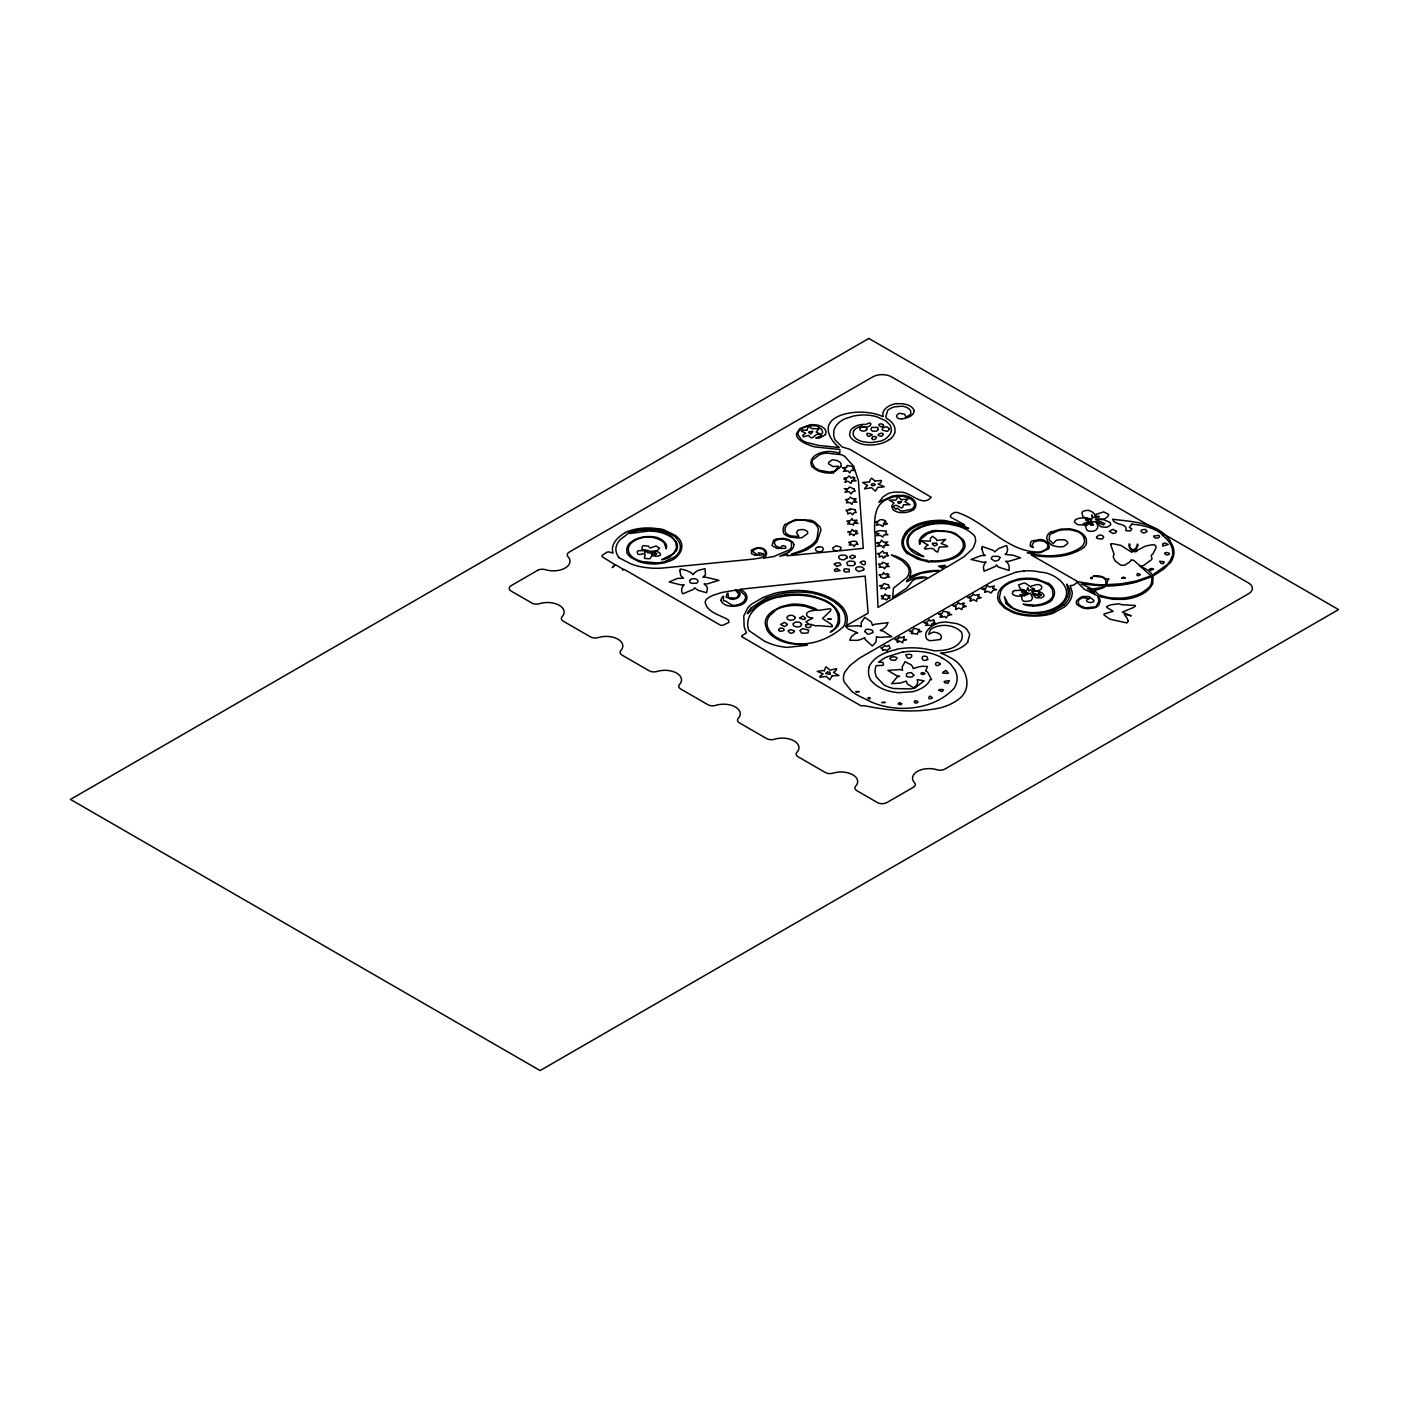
<?xml version="1.0" encoding="UTF-8"?>
<svg xmlns="http://www.w3.org/2000/svg" width="1409" height="1409" viewBox="0 0 1409 1409"><rect width="100%" height="100%" fill="white"/><g stroke="black" fill="none" stroke-linecap="round" stroke-linejoin="round"><path stroke-width="1.5" d="M720.897 600.516C724.42 607.543 734.811 607.103 741.381 604.778A14.601 8.436 0 0 0 745.467 601.731L746.629 599.653A18.493 10.673 0 0 0 743.388 591.269L742.191 590.406A15.746 9.088 0 0 0 740.042 589.297L865.161 576.105L868.12 613.109L846.104 625.737A49.667 28.673 0 0 0 842.441 607.173M1053.263 595.884L1052.241 589.244A27.933 16.115 0 0 0 1046.359 583.467M894.68 432.986L893.324 435.821A23.46 13.544 0 0 1 889.414 439.643M1152.703 583.925L1153.073 575.999L1163.975 568.937L1170.263 562.543M1067.599 597.011L1068.498 592.167L1066.807 584.101A38.395 22.157 0 0 1 1064.323 604.584M841.067 466.485L833.335 472.737M1132.589 550.954L1131.938 552.398L1120.877 545.406L1112.846 543.715A8.278 4.773 0 0 0 1110.486 543.997L1114.114 554.318A11.924 6.886 0 0 0 1113.321 557.33L1115.206 560.941L1120.807 565.22L1124.717 565.273L1129.454 562.121A17.067 9.845 0 0 0 1131.251 559.831L1133.734 560.359L1140.233 566.048A8.472 4.896 0 0 0 1143.668 565.414L1151.312 559.849A5.847 3.382 0 0 0 1151.981 559.021L1151.241 555.199L1152.861 554.036C1153.601 551.606 1158.462 546.252 1154.658 544.948A8.841 5.108 0 0 0 1151.998 544.772L1145.728 546.04L1137.327 550.25L1135.971 549.633L1138.067 545.124A6.305 3.646 0 0 0 1137.486 544.05L1135.813 548.524A3.699 2.131 0 0 1 1134.65 549.158L1133.646 549.404L1136.957 551.306L1134.756 551.888L1131.603 549.422L1129.701 546.569L1130.018 544.843A3.276 1.885 0 0 0 1129.402 544.033L1129.173 543.874A14.83 8.56 0 0 0 1132.607 550.937M817.061 538.273L818.365 529.115A22.72 13.121 0 0 0 813.451 522.598L804.116 520.097L796.226 520.185M1131.955 523.989L1129.349 527.442L1131.762 528.798L1130.582 530.894L1125.844 530.665C1127.922 522.44 1115.1 526.226 1112.582 519.252C1132.572 521.841 1157.053 522.123 1170.192 540.809M768.75 616.631L776.535 609.481A29.184 16.855 0 0 1 804.398 606.24M967.648 642.152L969.744 634.297L966.768 629.242A25.838 14.918 0 0 0 956.306 623.518L946.249 622.038A19.356 11.184 0 0 0 938.429 622.989C932.406 625.191 922.877 630.915 926.506 638.524A9.493 5.477 0 0 0 927.826 639.756L928.496 640.144A5.354 3.1 0 0 0 930.345 640.743L940.455 639.51M825.621 434.483L820.408 437.688A8.119 4.685 0 0 1 817.414 438.093L815.758 438.023L821.764 435.469C814.807 430.097 813.31 442.831 808.643 435.399L803.341 436.843L802.707 435.328L805.737 433.127L801.386 431.136L802.073 430.08L807.163 430.256A23.671 13.667 0 0 1 808.643 426.293A14.795 8.542 0 0 1 811.637 428.618L819.016 428.741L816.163 432.017L820.813 434.342L821.87 433.585A6.006 3.47 0 0 0 822.68 432.211L821.641 429.305L816.921 425.994A15.164 8.753 0 0 0 798.586 431.682A13.685 7.908 0 0 0 798.022 434.588L801.122 439.397A22.421 12.945 0 0 0 805.402 442.127L818.312 445.35L839.2 447.569C832.12 441.845 823.948 430.45 830.711 421.749A27.669 15.975 0 0 1 842.247 414.792A37.25 21.505 0 0 1 882.844 416.553M1013.212 591.445L1012.331 593.277A4.104 2.378 0 0 0 1012.719 594.211C1014.462 596.694 1024.801 597.099 1019.94 594.545L1022.582 594.58L1026.474 591.657L1024.184 590.935L1022.775 592.713L1021.455 591.815L1024.625 590.142L1014.603 590.582A4.861 2.8 0 0 0 1013.212 591.445M751.085 607.966L766.337 597.909M1083.873 547.414C1068.903 557.946 1048.824 558.211 1031.388 555.023L1077.867 581.688L1094.74 584.418A65.184 37.638 0 0 0 1105.642 584.753L1106.065 581.97A15.587 9 0 0 1 1105.642 579.768L1102.349 577.056L1093.278 576.246L1094.212 576.052M1064.499 604.655L1052.065 612.052A30.029 17.331 0 0 1 1039.138 614.94C1027.654 615.733 1015.273 614.201 1005.691 607.402A21.646 12.487 0 0 1 1004.106 605.87A32.425 18.722 0 0 1 999.386 597.504L1000.883 590.706A29.836 17.225 0 0 1 1006.959 584.524L1008.157 583.784A26.348 15.2 0 0 1 1020.257 579.751A25.538 14.742 0 0 1 1045.918 583.696M775.989 540.404L775.056 541.25A7.256 4.192 0 0 0 774.298 543.029L775.989 546.023L780.163 547.925L782.435 545.706L784.954 546.058A3.769 2.184 0 0 1 785.764 546.921L785.835 547.696A2.025 1.162 0 0 1 785.148 548.365L777.028 548.436L772.009 545.6L773.664 540.211A9.616 5.548 0 0 1 776.412 539.013L782.154 538.361A13.509 7.802 0 0 1 788.635 539.594L792.615 542.06A9.616 5.548 0 0 1 793.69 544.473M623.113 537.551L628.273 533.271A4.315 2.483 0 0 1 628.978 532.532L639.316 529.625L651.698 529.079A43.133 24.904 0 0 1 657.844 529.643L668.711 532.849L674.999 536.6A21.047 12.153 0 0 1 676.496 538.168M784.76 524.659L795.433 519.586L810.932 520.238A24.411 14.09 0 0 1 814.966 522.193L819.739 526.649A19.462 11.237 0 0 1 820.866 530.383L817.238 541.144A34.45 19.885 0 0 1 809.083 548.207C806.741 551.377 779.617 557.823 797.283 552.081A44.102 25.468 0 0 0 803.958 549.563L811.003 545.477A33.041 19.074 0 0 0 817.114 538.291M913.296 509.776L914.106 509.213A16.661 9.616 0 0 0 915.304 502.326A15.569 8.982 0 0 0 910.584 497.641A12.822 7.415 0 0 0 903.768 495.457M674.858 556.854L664.15 561.839A32.319 18.669 0 0 1 657.105 562.896L641.465 561.539M788.758 552.205L779.758 556.256L787.79 554.442L787.05 555.833L837.439 550.954L833.723 550.232L832.613 547.995L835.907 545.899L840.011 546.78A2.166 1.25 0 0 1 840.627 547.273L841.085 547.995A3.1 1.796 0 0 1 841.138 548.682L838.778 550.901L863.277 548.33L858.398 480.557L853.819 466.872L852.498 468.035L854.506 470.588L851.353 470.219L849.733 472.913L848.007 470.941L843.375 471.293L845.682 469.408L842.406 467.806L846.809 467.33L847.003 465.428L848.059 465.604A4.016 2.307 0 0 1 849.363 466.097L853.713 466.344L844.66 456.375A20.695 11.941 0 0 0 841.191 454.667L826.29 453.099A15.393 8.894 0 0 0 819.844 454.561L812.764 459.827A12.751 7.362 0 0 0 811.936 462.346L814.384 467.136A18.757 10.832 0 0 0 819.791 470.377L829.056 471.98A12.54 7.239 0 0 0 833.371 471.399A6.869 3.963 0 0 0 835.009 470.729L838.707 466.273L832.966 466.52L828.615 463.86A6.023 3.487 0 0 1 828.932 462.152L831.997 459.968A8.366 4.826 0 0 1 840.715 466.414M625.437 532.549C618.41 536.494 609.903 544.173 613.109 553.121L608.424 551.817A17.507 10.11 0 0 0 606.398 552.487L602.189 555.428A4.773 2.748 0 0 0 602.189 556.749L614.888 564.622L612.246 567.616L615.416 564.727L622.831 569.06L622.584 570.169L623.87 569.306L628.766 572.001L720.545 625.244A4.192 2.413 0 0 0 722.641 625.332L728.876 622.443L728.717 620.242C720.968 614.94 707.512 613.091 705.169 602.436A12.804 7.397 0 0 1 706.402 599.441L706.772 599.019A28.233 16.292 0 0 1 712.478 595.549L721.39 592.573L735.339 590.212L738.88 594.052L737.171 597.328A4.139 2.395 0 0 1 735.586 598.015L730.214 597.874A11.994 6.922 0 0 1 728.347 597.363L727.995 593.189A4.861 2.8 0 0 0 727.097 593.788L726.093 597.064L730.954 599.177A5.671 3.276 0 0 0 732.363 599.353A7.679 4.438 0 0 0 737.471 597.909L738.14 597.504A9.634 5.566 0 0 0 739.566 596.025L740.06 594.933A7.926 4.579 0 0 0 739.707 592.731L735.516 589.667L736.537 589.79A10.691 6.164 0 0 1 740.06 590.723L745.079 595.338A16.926 9.775 0 0 1 745.379 598.755L743.565 601.942L739.566 604.285A8.19 4.738 0 0 1 737.066 604.796C730.514 607.702 726.885 599.565 723.381 600.762L723.504 596.183A13.896 8.014 0 0 0 720.897 600.516M1051.008 532.038L1060.995 529.079L1069.625 528.886M1015.695 572.301L994.208 580.332L859.279 658.25L849.75 665.717L844.713 672.34A33.393 19.286 0 0 0 843.515 676.936A32.248 18.616 0 0 0 844.079 681.815L851.67 691.308A61.626 35.577 0 0 0 864.703 698.67C891.087 713.993 932.811 711.651 954.192 688.173A50.583 29.202 0 0 0 954.791 669.645L950.441 663.938A42.147 24.34 0 0 0 942.163 658.109M931.895 531.07L932.828 530.858A17.912 10.339 0 0 1 935.735 530.418L950.124 531.704A21.205 12.241 0 0 1 955.425 533.465L963.192 539.753A29.008 16.749 0 0 1 964.813 547.573C959.142 561.169 941.212 562.226 928.39 561.768L930.909 560.729A27.916 16.115 0 0 0 961.625 550.197M925.202 571.667L921.363 572.547A43.714 25.239 0 0 0 909.404 577.197L910.619 573.921A32.425 18.722 0 0 0 902.165 559.25L897.903 557.013A26.753 15.446 0 0 0 891.51 555.023L902.042 560.641L907.519 566.259A25.327 14.618 0 0 1 906.709 577.62L893.482 588.169L892.707 597.381L906.815 588.046L912.645 580.719A10.215 5.9 0 0 1 914.177 579.803A8.736 5.037 0 0 1 916.097 578.8L926.752 577.567L925.326 577.25A11.413 6.587 0 0 0 921.116 576.933L914.494 578.13L906.621 581.741A9.986 5.759 0 0 1 907.66 579.451L920.958 573.234L939.451 570.504A37.268 21.505 0 0 0 925.22 571.684M903.222 651.751L886.279 657.122A47.219 27.264 0 0 0 878.617 662.23L882.932 662.336L883.496 664.837A1.849 1.074 0 0 1 883.003 665.365L876.204 665.647A39.311 22.703 0 0 0 876.486 677.06L883.883 684.809A25.943 14.971 0 0 0 890.717 687.751A22.456 12.963 0 0 0 893.57 688.508L910.408 688.931A35.066 20.237 0 0 0 914.846 688.103L924.093 680.811L917.277 679.666L917.664 681.78A17.401 10.039 0 0 1 916.66 685.232L914.177 687.433A1.832 1.057 0 0 1 913.191 687.662L907.149 683.752L906.339 681.075L900.439 683.066L891.65 683.664L897.057 677.183A9.299 5.372 0 0 1 899.611 676.285A11.994 6.922 0 0 1 896.705 675.756L887.881 670.402L899.893 669.557A10.145 5.847 0 0 1 902.535 670.244L902.165 666.968L905.054 661.737L911.059 664.784A15.059 8.683 0 0 1 913.226 668.641L917.048 667.39A15.393 8.894 0 0 1 922.701 666.298L927.527 666.422L925.678 670.895A11.342 6.552 0 0 1 927.738 672.304L931.578 679.684L930.01 679.737A27.07 15.622 0 0 1 925.889 685.32L923.776 686.94A31.667 18.282 0 0 1 912.521 691.749L898.678 692.682A34.89 20.149 0 0 1 871.273 680.529M902.024 418.86L899.629 418.825A3.91 2.254 0 0 1 898.026 418.262L896.74 416.8A6.446 3.716 0 0 1 896.705 415.408L898.502 413.647A3.294 1.902 0 0 1 899.717 413.348L904.472 414.105L905.758 416.518A8.771 5.072 0 0 1 905.494 417.522L910.284 414.616A9.335 5.389 0 0 0 910.83 413.471L910.654 411.076A11.853 6.851 0 0 0 908.981 408.857L906.92 407.518A9.176 5.301 0 0 0 904.243 406.602A9.317 5.389 0 0 0 902.341 406.215L894.574 406.814A15.041 8.683 0 0 0 891.21 408.099L889.819 408.909A10.11 5.83 0 0 0 887.723 410.336L885.891 416.289L886.155 418.121L888.78 419.741A28.761 16.609 0 0 1 894.609 432.986M818.488 546.974C825.991 545.67 823.754 553.702 817.484 551.324A3.452 1.99 0 0 1 815.899 550.408L815.512 549.704A4.685 2.695 0 0 1 815.635 548.594L816.516 547.625A3.47 2.008 0 0 1 818.488 546.974M861.832 426.205C870.868 430.344 874.443 419.301 866.165 424.426A12.699 7.327 0 0 0 853.854 427.455M1033.114 605.993L1028.94 605.694A17.56 10.145 0 0 1 1023.093 604.197L1035.404 605.148A21.522 12.434 0 0 0 1053.069 595.848M887.846 622.672L874.866 624.257A12.699 7.327 0 0 0 872.506 625.473L871.396 622.003L864.827 617.371L861.234 622.496L861.251 626.776A9.493 5.477 0 0 0 857.623 625.666M650.711 530.753L629.594 533.535L635.16 531.211A35.066 20.237 0 0 1 657.792 530.894M903.768 495.44L897.146 495.369A21.54 12.434 0 0 0 892.038 496.215L878.881 502.256L883.126 496.778L888.04 493.678A14.178 8.19 0 0 1 894.134 492.199A15.481 8.93 0 0 1 899.065 492.217C910.179 490.508 921.997 508.226 931.19 497.218L851.018 449.999A6.992 4.033 0 0 0 849.874 449.312L842.036 446.952L835.255 440.048A40.967 23.654 0 0 1 833.652 434.342L833.899 430.872A32.178 18.581 0 0 1 839.377 422.277A25.521 14.742 0 0 1 845.277 418.684L852.762 416.236A33.147 19.145 0 0 1 862.836 414.95A30.681 17.701 0 0 1 876.187 416.571L885.645 420.675L889.924 424.884A25.08 14.477 0 0 1 889.889 434.571L886.402 438.234A19.761 11.395 0 0 1 882.879 440.207A17.014 9.828 0 0 1 880.59 441.087L872.752 442.461A21.998 12.699 0 0 1 864.545 441.986L861.991 441.457A15.27 8.806 0 0 1 853.643 431.172M1088.858 510.481L1087.924 510.41A7.521 4.333 0 0 0 1085.934 510.463L1083.01 511.397A3.364 1.937 0 0 0 1082.376 512.172A5.988 3.452 0 0 0 1081.901 513.07L1083.116 517.05L1091.658 519.357A8.26 4.773 0 0 0 1092.098 517.138C1090.936 510.463 1092.662 520.485 1095.057 516.786A11.395 6.587 0 0 0 1088.91 510.428M857.623 625.684L845.699 626.441A23.548 13.597 0 0 0 848.359 629.048L857.658 632.835A9.916 5.724 0 0 0 855.087 633.733L851.652 636.428L849.697 640.25L856.742 640.391A16.344 9.44 0 0 0 860.758 639.51L864.844 637.643A12.558 7.256 0 0 0 865.144 639.475L872.312 645.974L875.905 642.205L876.521 636.569A9.528 5.495 0 0 0 879.181 637.396L891.791 636.709L883.108 631.073A12.417 7.168 0 0 0 880.149 630.528A18.387 10.62 0 0 0 887.723 622.672M1034.629 554.512L1027.161 552.821L1040.141 552.751L1048.736 548.841A14.795 8.542 0 0 0 1042.942 539.858A9.616 5.566 0 0 0 1040.071 539.524L1031.811 540.968A13.385 7.732 0 0 0 1030.666 542.254L1030.19 545.706A4.967 2.871 0 0 0 1031.793 546.991L1033.396 547.52L1031.987 545.618L1033.819 541.849L1039.366 540.58L1043.629 541.303A9.704 5.601 0 0 1 1043.523 550.655M804.504 606.064L816.216 610.132A18.793 10.849 0 0 0 812.852 610.643C804.698 611.119 804.204 617.529 812.834 618.128L806.107 621.616A2.395 1.374 0 0 0 806.283 622.302L809.647 624.469L805.49 624.751C804.398 628.837 813.152 628.537 810.703 624.24L815.829 625.913A8.331 4.808 0 0 1 817.889 625.614L830.782 626.653A9.211 5.319 0 0 0 832.367 626.494A12.399 7.168 0 0 0 831.645 624.61L822.521 618.481L830.553 610.854A10.585 6.112 0 0 0 830.852 609.164A5.654 3.258 0 0 0 829.337 608.811L818.101 610.432A25.027 14.442 0 0 0 813.345 607.666L804.433 605.007A32.654 18.845 0 0 0 794.482 604.109A23.548 13.597 0 0 0 789.639 604.479L780.85 606.733L772.555 611.171A31.931 18.423 0 0 0 767.112 629.048M657.774 530.911L663.551 532.391A25.749 14.865 0 0 1 671.952 536.882L676.884 543.099A28.215 16.292 0 0 1 676.338 550.796L669.557 557.224A20.536 11.853 0 0 1 661.702 559.76L672.199 554.283A16.256 9.387 0 0 0 673.801 553.015L676.549 547.872L675.774 542.447M790.449 537.076L796.754 537.886A19.409 11.202 0 0 0 801.95 537.604L807.516 533.694A6.129 3.54 0 0 0 807.692 532.496L807.674 532.215A4.245 2.448 0 0 0 807.146 531.211L804.803 529.96A6.939 4.016 0 0 0 801.598 529.537L798.621 530.083A4.016 2.325 0 0 0 797.441 530.876L797.089 531.422A6.534 3.769 0 0 0 796.561 532.743L798.885 536.459L791.118 536.019L786.363 533.976M754.484 554.899L751.49 553.737L751.402 549.986L756.404 547.89A4.421 2.554 0 0 1 757.866 547.802A6.112 3.522 0 0 1 759.803 547.854C766.02 547.731 769.525 554.688 763.255 558.123L773.4 556.661L789.128 549.968A19.268 11.131 0 0 0 791.4 547.678L791.541 542.254A11.131 6.429 0 0 0 789.339 540.774A12.153 7.027 0 0 0 786.486 539.7M663.445 529.661L675.281 535.367A40.984 23.654 0 0 1 678.997 538.714C686.518 547.714 677.905 559.197 668.236 561.469A41.248 23.812 0 0 1 664.22 562.878L657.422 563.847A30.029 17.331 0 0 1 638.506 561.416L631.267 557.717A23.425 13.526 0 0 1 627.392 553.367M765.017 641.553L749.06 630.721A45.475 26.26 0 0 1 747.633 624.24L748.056 620.312A52.538 30.329 0 0 1 761.406 603.933L764.594 602.066A44.947 25.943 0 0 1 780.075 596.694M1090.777 519.692L1091.605 520.802A2.695 1.55 0 0 0 1091.359 521.365L1092.468 523.408C1094.265 518.283 1098.844 524.905 1097.576 527.829A8.894 5.125 0 0 1 1096.431 529.397A4.791 2.765 0 0 1 1095.198 530.471L1093.314 531.123A6.041 3.487 0 0 1 1090.407 531.281L1088.998 531.052A4.826 2.783 0 0 1 1086.762 529.925L1085.423 525.927L1092.134 522.44L1086.709 523.708A20.272 11.695 0 0 1 1091.359 520.943L1083.257 523.637L1086.269 525.081L1077.55 524.659L1074.68 522.316A5.53 3.188 0 0 1 1074.732 520.731L1075.173 520.08A8.472 4.879 0 0 1 1078.907 518.371L1081.196 518.019A11.994 6.922 0 0 1 1090.742 519.71M1048.278 583.379L1036.619 578.94A32.477 18.757 0 0 0 1018.39 578.993L1010.112 581.723A33.851 19.532 0 0 0 998.118 593.295L997.625 597.839A27.845 16.08 0 0 0 999.932 603.211L1004.564 607.983L1012.578 612.369A42.411 24.481 0 0 0 1016.611 613.831A41.601 24.023 0 0 0 1046.359 615.046A34.802 20.096 0 0 0 1053.404 613.074L1064.464 606.962A42.904 24.763 0 0 0 1072.196 592.203L1070.224 585.598L1071.492 585.51A6.746 3.892 0 0 0 1074.186 584.805L1077.163 582.269L1084.419 589.297L1097.259 595.708A24.288 14.02 0 0 1 1098.527 602.03L1095.815 606.751L1086.163 607.807A8.278 4.773 0 0 1 1083.979 607.297L1080.668 605.923A10.233 5.9 0 0 1 1078.202 602.189L1078.801 600.252A7.045 4.068 0 0 1 1080.862 598.649L1081.777 598.209A3.434 1.99 0 0 1 1083.186 597.803L1089.351 598.561L1087.079 599.582A3.787 2.184 0 0 0 1086.498 600.393C1086.515 602.805 1092.627 603.246 1093.895 601.344A6.693 3.875 0 0 0 1093.701 600.199L1089.051 596.553L1083.151 596.518A14.037 8.102 0 0 0 1080.316 597.575L1076.67 600.692A8.93 5.16 0 0 0 1076.388 602.647L1076.458 603.158M618.269 557.4L630.616 563.706A41.072 23.724 0 0 0 644.477 567.404L650.923 568.109A48.646 28.092 0 0 0 664.062 567.897L753.287 559.109L760.878 557.946L765.298 554.371A11.73 6.763 0 0 0 765.563 552.997L763.678 549.686A6.129 3.54 0 0 0 761.864 548.858L759.187 548.33A4.474 2.589 0 0 0 757.461 548.33L753.339 550.285A9.81 5.671 0 0 0 752.494 551.412L758.042 555.146A7.256 4.192 0 0 1 754.484 554.899M907.572 553.455L917.84 559.179L928.091 561.804L927.915 560.395A23.196 13.385 0 0 1 921.68 559.285L910.302 553.984A41.196 23.777 0 0 1 907.484 551.676M874.795 481.033L881.488 480.487L880.872 482.635L878.247 484.115L884.2 486.633L882.421 487.038A11.519 6.64 0 0 1 877.719 487.267L875.376 491.177L871.519 487.673L864.562 488.87A17.084 9.863 0 0 1 867.68 485.418L862.643 482.512A25.45 14.689 0 0 1 869.617 482.089A13.403 7.75 0 0 1 871.555 478.197A19.233 11.113 0 0 1 874.778 481.033M1006.202 603.704L1004.335 596.571L1007.911 603.387L1013.018 608.054A31.28 18.053 0 0 0 1043.593 611.647M811.831 466.643C806.917 455.054 824.124 450.105 832.666 451.796A22.949 13.245 0 0 1 839.799 453.152L839.87 449.489L815.952 447.058A28.955 16.714 0 0 1 812.024 446.125L806.124 443.905A36.07 20.836 0 0 1 798.674 439.009A17.894 10.339 0 0 1 796.437 433.743L799.713 428.653L809.999 424.796A12.734 7.344 0 0 1 813.433 424.655A13.051 7.538 0 0 1 825.392 434.448M766.778 629.101L767.887 631.25A34.714 20.043 0 0 0 772.678 636.234A37.303 21.54 0 0 0 790.044 643.561L807.498 645.199L787.138 647.4A43.996 25.397 0 0 1 765.175 641.465M839.359 614.659L839.57 622.32A35.648 20.589 0 0 1 838.196 625.543L835.889 628.273A24.763 14.301 0 0 1 830.218 632.095C842.793 624.856 839.676 608.23 827.805 602.594A44.718 25.82 0 0 0 780.287 596.976M666.21 548.594L664.238 542.87A19.867 11.466 0 0 0 662.582 541.461A20.748 11.976 0 0 0 658.267 539.101A18.106 10.462 0 0 0 644.16 537.164M882.985 416.43C881.523 409.367 888.903 405.158 894.768 403.89A13.491 7.785 0 0 1 897.005 403.538M650.676 531.087A28.585 16.503 0 0 1 676.109 542.395M835.766 603.122A44.859 25.908 0 0 1 843.692 626.477C825.269 643.103 797.582 650.518 775.426 636.745A21.945 12.681 0 0 1 772.731 634.473A35.524 20.501 0 0 1 768.944 616.666M815.3 593.77A53.877 31.104 0 0 1 835.995 603.017M766.549 598.085A53.912 31.121 0 0 1 815.388 593.629M751.103 607.966A36.599 21.135 0 0 0 747.422 613.672L759.345 603.668A49.843 28.779 0 0 1 784.637 594.985M784.602 594.88A46.532 26.859 0 0 1 814.226 596.377L825.498 600.445A43.873 25.327 0 0 1 839.324 614.659M784.707 524.641A27.511 15.886 0 0 0 783.827 533.624A13.738 7.926 0 0 0 790.449 537.076M786.592 533.923A17.067 9.863 0 0 1 796.349 520.361M919.531 540.299A20.73 11.959 0 0 1 931.93 531.123M919.478 540.299A17.472 10.092 0 0 0 919.83 544.35L920.359 540.633L928.179 545.124A7.521 4.333 0 0 0 926.84 545.776C919.425 552.892 932.688 545.301 934.431 550.197A14.953 8.63 0 0 0 937.619 552.187L939.257 547.027L947.623 546.674A7.274 4.192 0 0 0 946.566 545.565L941.212 543.504L945.721 539.4L936.65 540.545A10.215 5.9 0 0 0 935.805 538.731L932.547 536.283L930.486 538.168L930.345 541.25L920.517 540.721A16.873 9.74 0 0 1 921.451 538.573L927.333 533.941A22.667 13.086 0 0 1 937.619 531.193L947.535 531.58A16.732 9.669 0 0 1 952.026 532.972A25.609 14.777 0 0 1 961.889 550.25M1169.787 540.915A48.452 27.969 0 0 1 1170.509 562.596M1131.903 524.254A42.323 24.429 0 0 1 1162.883 534.821M1162.143 535.138A50.037 28.884 0 0 1 1172.2 557.101M1171.724 557.066A44.031 25.415 0 0 1 1167.092 564.692L1152.439 575.189A30.751 17.753 0 0 0 1147.666 569.976L1140.022 566.119L1151.047 575.805L1136.447 580.948L1121.282 583.784L1106.593 584.665L1107.861 580.032A5.213 3.012 0 0 1 1109.024 579.134L1105.343 578.764A9.616 5.548 0 0 0 1094.194 576.017M1086.638 542.905A18.634 10.761 0 0 1 1083.856 547.414M1069.625 528.921A21.17 12.223 0 0 1 1086.198 542.87M1050.92 532.003A13.35 7.714 0 0 0 1046.852 538.044A16.186 9.352 0 0 0 1048.208 541.69A15.481 8.93 0 0 0 1049.476 543.011A9.546 5.513 0 0 0 1053.421 545.847L1058.353 546.815A13.474 7.785 0 0 0 1063.672 546.533L1067.67 543.522A4.033 2.325 0 0 0 1067.67 542.5L1066.331 540.757A4.914 2.836 0 0 0 1064.411 539.823L1058.494 539.806A12.047 6.957 0 0 0 1056.045 540.457L1053.051 543.751L1049.106 539.506L1049.67 535.015A7.08 4.086 0 0 1 1051.096 533.905L1058.177 530.7A20.166 11.642 0 0 1 1071.368 530.013L1076.952 531.44A15.323 8.841 0 0 1 1080.668 533.518L1082.218 535.015A22.333 12.892 0 0 1 1084.437 539.189M1084.314 539.207A18.81 10.867 0 0 1 1081.636 546.745C1071.985 553.948 1059.11 555.833 1047.31 555.815A68.213 39.382 0 0 1 1034.629 554.494M1043.629 550.743A12.434 7.168 0 0 1 1038.75 552.011C1007.488 552.381 985.719 521.735 957.38 512.471A5.865 3.382 0 0 0 955.32 512.436L954.65 512.612A9.141 5.284 0 0 0 952.255 513.669L950.388 515.888A4.614 2.659 0 0 0 950.881 517.314L964.566 524.747L944.805 520.502A35.929 20.748 0 0 0 932.142 520.766A35.841 20.695 0 0 0 904.807 533.518M907.132 553.614A38.078 21.98 0 0 1 905.159 533.606M907.167 551.782A34.203 19.744 0 0 1 907.061 533.641M906.568 533.483A35.401 20.43 0 0 1 933.04 522.017A38.501 22.227 0 0 1 968.758 528.551L954.686 524.166A41.407 23.9 0 0 0 943.097 522.809L935.189 523.038A33.323 19.233 0 0 0 923.987 525.205M924.145 525.363A31.385 18.123 0 0 0 907.361 544.314A26.119 15.076 0 0 0 923.881 556.678L910.038 548.207A18.757 10.832 0 0 1 908.365 545.054M908.594 545.036A29.836 17.225 0 0 1 917.682 528.868M917.875 528.991A33.129 19.127 0 0 1 949.296 524.183L958.173 526.138A39.029 22.544 0 0 1 973.055 534.416A16.098 9.299 0 0 1 975.257 537.41L975.662 541.443L973.601 547.044A44.383 25.626 0 0 1 972.087 549.316L964.02 556.749L946.689 567.228L944.576 565.308L938.482 566.189L943.854 568.866L878.001 607.42L874.919 533.06L878.934 533.535L876.222 535.667L880.343 535.438L882.915 537.058L884.007 534.856L887.864 534.768L885.733 533.201L886.402 531.052C880.519 530.946 880.995 529.696 874.602 532.267C874.602 520.08 873.58 504.369 887.705 499.068A21.734 12.558 0 0 1 898.079 496.127A12.294 7.098 0 0 1 902.693 496.215L907.643 497.43A15.851 9.141 0 0 1 913.701 501.921L914.529 504.475A12.294 7.098 0 0 1 913.754 507.064A8.331 4.808 0 0 1 910.989 509.442L903.556 510.886A17.789 10.268 0 0 1 900.58 510.833L897.11 508.033L896.018 509.424L893.306 506.571C897.639 501.78 902.271 513.07 903.398 504.757L909.985 504.704L904.948 501.727L908.012 499.015L901.32 499.649L897.797 496.355L896.054 500.089L889.202 500.142L894.046 502.907L892.249 505.003A11.501 6.64 0 0 0 891.827 506.747L892.989 509.547A8.384 4.843 0 0 0 895.666 511.291A9.652 5.583 0 0 0 900.333 512.594L904.842 512.559A15.517 8.965 0 0 0 911.376 510.78A14.918 8.613 0 0 0 913.296 509.776M853.396 431.136A15.182 8.771 0 0 1 861.797 426.134M853.766 427.42A13.967 8.067 0 0 0 850.455 430.59L849.609 434.254A19.55 11.29 0 0 0 851.001 437.9L851.529 438.569A25.432 14.671 0 0 0 863.629 444.469A24.076 13.896 0 0 0 889.22 439.573M902.007 418.79A14.583 8.419 0 0 0 912.997 413.929A11.061 6.393 0 0 0 913.86 410.459M897.128 403.855A13.984 8.084 0 0 1 914.001 410.442M833.388 472.913A19.145 11.061 0 0 1 812.341 466.502M793.936 544.473A19.233 11.113 0 0 1 788.653 552.152M775.831 540.299A9.476 5.46 0 0 1 786.398 539.806M618.798 557.26A33.957 19.603 0 0 1 622.831 537.428M676.197 538.273A29.554 17.067 0 0 1 674.929 556.872M641.571 561.416A22.509 12.998 0 0 1 628.344 549.193A21.575 12.452 0 0 1 644.248 537.375M666.298 548.612A15.798 9.123 0 0 0 664.59 542.218L662.265 540.105A22.121 12.769 0 0 0 658.056 537.851L656.876 537.393A21.294 12.294 0 0 0 630.175 543.064M627.322 553.385A26.436 15.27 0 0 1 629.823 542.958M658.567 528.657A25.732 14.847 0 0 1 663.445 529.661M625.279 532.443A36.704 21.188 0 0 1 658.443 528.868M842.406 607.191A52.239 30.153 0 0 0 809.858 591.41A46.691 26.965 0 0 0 791.03 590.688L779.459 592.238A60.534 34.961 0 0 0 772.889 593.841L762.973 597.539L752.195 603.756A37.99 21.945 0 0 0 747.809 607.807L743.776 615.892L744.128 626.353A89.084 51.428 0 0 0 744.974 629.154L746.471 632.8L741.909 635.758A3.734 2.166 0 0 0 741.786 636.727L860.811 705.75A19.215 11.096 0 0 1 864.774 705.803C889.555 710.77 915.41 713.271 940.367 707.864A47.113 27.211 0 0 0 958.736 699.111C974.218 687.856 965.693 664.713 950.406 657.774A50.196 28.973 0 0 0 941.018 653.195M967.754 642.187A33.517 19.356 0 0 1 940.983 653.036M940.173 639.404A8.172 4.72 0 0 0 934.766 632.271L934.273 632.183A3.434 1.973 0 0 0 932.899 632.254L928.69 634.314L930.398 629.629C939.363 623.218 953.84 624.117 961.449 632.165A27.916 16.115 0 0 1 961.361 640.162C956.218 649.338 944.03 650.764 934.554 650.782A6.446 3.734 0 0 1 932.917 650.394M896.106 649.373A48.012 27.722 0 0 1 932.776 650.553M869.036 667.073A41.108 23.742 0 0 1 896.283 649.672M871.026 680.6A47.113 27.194 0 0 1 869.212 667.091M903.345 652.032A40.421 23.337 0 0 1 942.374 657.985M1015.695 572.301A37.902 21.892 0 0 1 1024.008 571.068M1023.991 570.98A31.879 18.405 0 0 1 1040.705 572.213C1054.76 572.477 1075.648 588.398 1062.368 602.594A36.176 20.888 0 0 1 1048.877 610.361L1047.186 610.872A33.869 19.55 0 0 1 1043.646 611.753M1038.345 613.021A31.632 18.264 0 0 1 1006.237 603.704M1067.053 596.94A34.802 20.096 0 0 1 1038.451 613.373M1049.987 601.573A21.575 12.452 0 0 1 1033.114 605.958M1052.364 599.547A18.757 10.832 0 0 1 1050.004 601.59M1048.507 583.273A26.014 15.023 0 0 1 1051.924 599.424M1076.458 603.158A9.335 5.389 0 0 0 1077.445 605.025L1082.165 607.719A14.002 8.084 0 0 0 1087.907 608.706L1094.441 607.895A9.476 5.477 0 0 0 1097.047 606.61A11.906 6.869 0 0 0 1098.897 604.919L1100.182 601.044L1098.95 596.43L1113.057 599.318L1124.664 599.353A35.524 20.519 0 0 0 1152.386 583.89M1128.292 620.893L1126.918 622.937L1110.292 619.255A3.487 2.008 0 0 1 1109.341 618.762L1104.216 615.152A5.09 2.941 0 0 1 1104.022 614.007L1113.216 611.259L1107.298 607.79A8.877 5.125 0 0 1 1106.593 606.698L1108.073 605.888A16.521 9.528 0 0 1 1110.715 604.866L1117.83 603.897A8.419 4.861 0 0 1 1121.74 604.69L1135.495 605.5A13.597 7.855 0 0 1 1133.981 607.297L1122.304 612.175L1131.198 615.874L1124.382 614.095L1125.562 616.332A18.053 10.427 0 0 1 1126.76 617.6L1128.292 620.893M883.549 425.5C881.611 429.516 875.2 422.894 881.893 424.021A3.417 1.973 0 0 1 882.897 424.444L883.549 425.5M1140.128 574.608C1136.041 578.659 1135.777 570.698 1140.128 574.608M1153.936 536.177C1153.548 539.665 1162.266 537.903 1158.621 535.261L1153.936 536.177M903.909 636.727L903.821 639.263L906.533 639.668L903.081 640.602L902.711 642.839L899.875 641.148L897.674 642.345L896.828 641.729L898.414 640.813L894.768 639.457L898.889 638.506L897.956 637.96L899.611 636.85L901.496 637.872L903.909 636.727M981.844 548.841L983.447 554.072A10.603 6.112 0 0 0 985.314 555.551A12.91 7.45 0 0 0 981.14 555.622L971.03 559.461L983.077 562.261A10.391 6.006 0 0 0 986.141 562.032A12.575 7.256 0 0 0 984.556 563.6L983.359 567.07L984.081 571.244L995.106 566.524A15.076 8.701 0 0 0 996.656 564.868L996.779 565.185A8.736 5.037 0 0 0 998.4 567.07L1009.161 570.486L1009.055 565.625L1007.541 562.772A11.395 6.569 0 0 0 1005.656 561.275A11.272 6.499 0 0 0 1008.826 561.328L1020.627 557.788L1012.666 555.128L1005.163 554.459A10.973 6.341 0 0 0 1006.713 552.944L1007.699 549.545L1006.66 545.512L998.787 548.488L994.595 551.923A11.307 6.517 0 0 0 993.151 550.32L982.003 546.445L981.844 548.841M651.927 555.674L649.884 558.757L644.741 558.475A10.814 6.235 0 0 1 644.336 557.436C648.281 548.647 636.269 559.285 637.379 551.289A5.971 3.452 0 0 1 638.929 550.708L646.238 550.567L644.477 552.275L647.277 550.426L641.993 549.58L642.24 546.674A5.953 3.434 0 0 1 643.473 545.635L648.351 546.146L650.148 548.048L656.013 545.987L659.535 548.101L657.14 550.76L650.641 551.395A3.822 2.202 0 0 1 649.003 550.989L647.981 550.391L647.101 552.645L651.257 553.015L651.927 555.674M1125.069 578.025L1121.687 578.271L1123.22 577.179A2.272 1.303 0 0 1 1124.153 577.32L1125.069 578.025M854.277 488.888L854.365 489.768A5.354 3.1 0 0 0 855.281 491.019L852.621 491.759L851.159 493.925L849.24 491.741L844.977 492.005L847.443 490.42L844.29 488.676L848.377 488.694C849.046 484.696 852.533 489.416 854.277 488.888M1152.051 579.451L1151.206 584.013A30.47 17.595 0 0 1 1148.582 587.8L1142.206 592.537A36.335 20.976 0 0 1 1120.314 598.156L1111.631 597.927A30.998 17.894 0 0 1 1106.541 597.117L1098.58 594.809L1094.229 590.036A17.155 9.898 0 0 0 1097.576 589.667L1103.951 587.359A10.708 6.182 0 0 0 1105.378 586.126A80.084 46.233 0 0 0 1136.517 582.093L1151.875 576.686L1152.051 579.451M778.754 629.647L778.93 630.51A2.36 1.356 0 0 0 779.441 630.95L780.357 631.232A3.857 2.237 0 0 0 782.048 631.091C788.054 630.21 779.776 625.702 778.754 629.647M1096.008 514.408L1096.149 519.164L1101.134 519.551A7.855 4.526 0 0 1 1104.022 519.762L1110.222 522.598L1110.785 524.694L1108.09 526.755A5.671 3.276 0 0 1 1105.748 527.23L1101.82 526.913A4.174 2.413 0 0 1 1100.323 526.367L1096.537 521.682L1103.282 524.888L1104.832 523.567L1095.462 519.622L1104.321 519.023L1106.681 517.49A11.096 6.411 0 0 0 1108.654 514.338L1103.634 511.89L1096.008 514.408M799.766 618.199L803.887 619.573A4.068 2.342 0 0 0 804.997 619.044L805.455 618.498A2.395 1.374 0 0 0 805.314 617.917L802.725 616.085L799.766 618.199M878.036 429.516L876.891 431.031L872.787 431.189A1.92 1.11 0 0 1 872.065 430.89L870.921 429.604L871.678 427.385L877.842 427.42L878.036 429.516M901.654 703.725L901.232 704.447A2.008 1.162 0 0 1 900.421 704.764L898.185 704.06L898.66 703.003A2.131 1.233 0 0 1 899.629 702.774L901.654 703.725M882.985 434.571L881.752 436.279L878.318 435.522A2.078 1.198 0 0 1 878.124 434.817L878.987 433.902A3.734 2.149 0 0 1 880.449 433.391L881.03 433.32A3.417 1.973 0 0 1 882.862 433.461L882.985 434.571M679.895 570.68L680.776 575.735L683.559 578.183L677.377 578.447L669.152 581.952L681.058 584.946A10.673 6.164 0 0 0 684.105 584.753A18.775 10.849 0 0 0 682.766 593.841L693.422 589.367A11.025 6.358 0 0 0 694.69 587.712A18.916 10.92 0 0 0 698.177 590.336L706.561 592.749L707.477 588.222A16.503 9.528 0 0 0 705.733 585.404L704.024 583.978A13.896 8.014 0 0 0 707.195 583.942L718.96 580.332L706.138 577.267A19.303 11.149 0 0 0 702.844 577.214L705.469 574.837L705.011 568.655L698.547 570.31A17.789 10.268 0 0 0 695.5 572.036L692.911 574.661A12.029 6.939 0 0 0 691.026 572.635L686.148 570.328A17.965 10.374 0 0 0 683.946 569.764L680.283 568.989L679.895 570.68M795.187 617.6C794.517 622.109 784.337 620.224 787.561 616.385A4.685 2.695 0 0 1 789.427 615.486L791.699 615.31A2.977 1.726 0 0 1 792.968 615.645L794.905 616.895A2.906 1.673 0 0 1 795.187 617.6M970.22 600.199L970.255 601.344L973.531 599.582L976.701 601.344L976.93 598.843L981.175 597.645L977.687 596.641L979.431 594.475L974.746 595.285L973.284 593.982L972.721 594.915A7.908 4.562 0 0 1 970.431 596.606L967.472 597.504L971.382 598.49A4.104 2.36 0 0 0 970.66 599.124L970.22 600.199M1162.707 544.825L1162.636 546.076L1168.149 544.526L1165.296 542.976L1162.812 543.592L1162.707 544.825M801.562 624.293L800.647 626.212A2.149 1.233 0 0 1 799.819 626.529L799.114 626.723A3.294 1.902 0 0 1 797.653 626.97L795.504 626.635A5.319 3.065 0 0 1 793.584 625.561L792.985 624.152A2.941 1.691 0 0 1 793.478 623.377L794.958 622.443A3.047 1.761 0 0 1 796.173 622.038L798.938 622.179A4.967 2.871 0 0 1 800.382 622.743L801.562 624.293M1041.128 594.968L1039.419 596.43L1032.374 593.788L1035.597 597.575L1041.004 597.997L1043.858 596.43A6.71 3.875 0 0 0 1043.611 594.492L1042.29 593.101A9.07 5.231 0 0 0 1037.13 591.269L1034.91 591.181A6.851 3.963 0 0 0 1031.723 591.798C1032.269 593.242 1042.607 596.764 1038.415 592.326L1041.128 594.968M871.907 438.428C873.527 442.532 880.766 435.029 872.541 436.72L871.907 438.428M917.77 701.999C915.445 705.662 911.746 699.357 916.977 701.083A2.395 1.374 0 0 1 917.611 701.594L917.77 701.999M1032.48 597.257L1032.339 598.279A11.096 6.411 0 0 1 1030.789 600.674L1026.668 601.432A10.849 6.27 0 0 1 1023.093 601.044L1022.001 599.283A13.157 7.609 0 0 1 1021.736 597.293L1024.132 593.876A5.759 3.329 0 0 1 1026.404 593.119L1028.165 592.942L1024.096 595.866L1030.366 593.207L1032.48 597.257M890.171 658.76L891.157 660.046L895.472 660.257L897.181 658.091A3.998 2.307 0 0 0 896.388 657.475L895.331 657.052A4.474 2.589 0 0 0 893.517 656.788L891.316 657.14A2.712 1.568 0 0 0 890.418 657.792L890.171 658.76M1030.86 586.919L1025.963 583.608A6.816 3.928 0 0 0 1024.167 583.009L1018.584 584.894L1020.486 589.367A6.059 3.505 0 0 1 1022.723 589.49C1029.292 595.056 1026.65 581.635 1028.922 591.076C1031.494 587.43 1033.396 593.982 1040.705 589.508A6.569 3.787 0 0 0 1040.582 585.299L1038.944 584.612A15.763 9.106 0 0 0 1036.707 584.647L1031.441 586.003A3.205 1.849 0 0 0 1030.912 586.708L1030.86 586.919M1153.46 569.359L1150.854 570.24A4.544 2.624 0 0 1 1149.762 569.87C1147.93 568.937 1152.809 567.58 1153.46 569.359M1159.906 561.346L1160.664 563.107A2.483 1.427 0 0 0 1161.562 563.494L1163.358 563.635L1164.274 561.715L1159.906 561.346M919.232 629.541L918.245 630.616L921.539 631.549L917.823 632.254L917.453 634.349A5.178 2.994 0 0 0 915.656 633.733L911.218 633.592L912.838 632.113L909.457 631.32L912.451 630.756L913.86 628.326L919.232 629.541M906.128 654.762C907.519 663.903 918.14 652.015 906.128 654.762M880.731 577.25C880.343 577.373 886.966 579.346 885.785 577.373L889.519 577.021L887.212 575.594L888.956 574.59L887.142 573.551L885.521 574.502L883.39 572.547L882.615 574.59L879.075 574.713L879.991 575.506A6.411 3.699 0 0 1 880.678 576.792L880.731 577.25M855.298 509.988L855.492 511.52A4.209 2.431 0 0 0 856.249 512.33L853.625 512.999L852.78 514.778L850.296 512.823L847.778 513.986A10.145 5.865 0 0 1 847.725 512.154L845.999 510.181L850.472 509.776L849.38 509.16C850.56 508.402 855.14 509.776 855.298 509.988M1000.055 557.471L998.981 559.655A5.618 3.241 0 0 1 997.537 560.535L994.877 561.187A54.317 31.368 0 0 1 991.091 558.686L992.447 556.344L997.572 556.326A5.02 2.888 0 0 1 998.893 556.766L1000.055 557.471M1088.453 519.604L1087.854 520.361A3.1 1.796 0 0 1 1087.061 520.714L1085.476 519.851A3.241 1.867 0 0 1 1086.163 519.463L1088.453 519.604M843.762 570.522L844.942 572.036L849.292 571.684L849.187 569.201L844.467 568.778L843.762 570.522M855.193 556.978L852.568 558.598A4.209 2.431 0 0 1 851.3 558.404L849.504 556.96L851.476 555.428A3.663 2.113 0 0 1 852.832 555.34L854.435 555.692A1.849 1.074 0 0 1 855.052 556.326L855.193 556.978M860.318 562.35C866.253 569.923 868.032 557.013 860.318 562.35M1032.233 588.398L1034.417 588.909L1032.233 588.398M934.008 620.858L933.427 622.073L936.14 623.447L931.684 623.87L931.877 625.261A2.431 1.409 0 0 1 930.662 625.349L925.431 625.314L927.686 623.835L923.776 622.619L927.316 622.003L929.183 619.59L930.521 621.175L933.498 619.643L934.008 620.858M913.86 675.034L912.609 676.549A3.329 1.92 0 0 1 911.306 677.042L908.189 676.936A5.53 3.188 0 0 1 906.357 676.232L906.568 673.854L908.03 672.956L911.306 672.586L913.86 675.034M1141.237 530.717L1141.237 531.334A3.611 2.078 0 0 0 1141.889 532.215L1142.699 532.672A3.117 1.796 0 0 0 1144.108 532.972L1147.225 531.528L1145.429 529.449L1142.4 529.714A2.431 1.409 0 0 0 1141.378 530.418L1141.237 530.717M853.854 535.579L851.476 533.993L849.398 534.98L850.12 532.778L847.742 531.862L850.825 531.809L852.163 529.379L853.942 531.44L855.703 530.418L857.271 531.387L855.562 532.496L857.905 533.535L855.263 534.046A3.364 1.955 0 0 0 854.33 534.68L853.854 535.579M888.339 584.894L889.801 587.8L886.86 587.782L885.856 589.719L884.288 587.993L880.836 588.663L882.087 586.391L879.568 585.721L882.95 585.122L884.024 583.52L888.339 584.894M984.697 592.22L987.938 591.34L991.108 593.013L992.676 590.723A4.896 2.836 0 0 1 994.243 590.001L996.462 589.667L992.605 588.169L994.437 586.021L989.699 586.954L986.969 585.457L986.177 587.958L981.879 589.156L985.789 590.054L984.697 592.22M889.361 429.234L887.459 431.383L883.003 430.379A4.262 2.466 0 0 1 882.193 429.798L882.774 427.667L886.631 426.768L889.114 428.301A4.157 2.413 0 0 1 889.361 429.234M924.744 673.696L922.684 674.471A2.959 1.708 0 0 1 921.592 674.189C919.108 672.762 924.445 671.758 924.744 673.696M855.193 563.565L855.016 564.181A3.575 2.061 0 0 1 854.153 564.991L852.85 565.573A2.272 1.321 0 0 1 851.864 565.802L847.531 565.308L846.827 562.561L849.468 561.029L853.836 561.451A5.46 3.153 0 0 1 854.964 562.596L855.193 563.565M864.721 631.514L868.12 634.385L872.717 632.676A3.029 1.744 0 0 0 873.122 631.884L872.03 630.052L868.684 629.277L865.919 629.418L864.721 631.514M800.171 630.616L801.157 632.623A2.853 1.656 0 0 0 802.249 633.205L807.885 632.993L808.801 630.122L802.32 628.573L800.171 630.616M853.96 523.215L853.555 525.081A5.389 3.117 0 0 0 851.917 524.307L847.461 523.813L849.627 522.422L846.739 521.119L850.384 520.714L851.934 518.582L852.815 520.379L857.148 520.273L854.823 521.682L858.063 523.338L853.96 523.215M875.077 484.696L873.756 485.647A2.607 1.497 0 0 1 872.647 485.718C868.596 484.943 874.214 481.878 875.077 484.696M851.723 480.98L851.212 483.305L847.848 481.226L844.942 482.301A33.235 19.18 0 0 1 846.369 479.465L843.973 479.166L844.467 477.915L847.285 477.792L849.063 475.855L851.054 478.038L852.956 476.947L854.946 477.862L853.026 479.007L856.091 480.856L851.723 480.98M883.584 523.866L883.003 526.508L879.639 524.641L876.257 525.275L877.825 522.915L874.778 522.017L876.891 521.594A6.904 3.98 0 0 0 879.269 520.432C879.815 518.195 889.836 521.33 884.218 522.316L887.511 523.637L885.363 524.712L883.584 523.866M941.388 566.77C941.406 568.813 947.887 568.338 945.087 566.488A3.082 1.779 0 0 0 943.801 566.154L942.427 566.189A2.113 1.215 0 0 0 941.547 566.524L941.441 566.647M863.576 569.941L858.539 571.631L855.598 569.254A3.153 1.814 0 0 1 855.633 568.479L856.425 567.492A3.047 1.761 0 0 1 857.588 566.911L860.23 566.77A5.53 3.188 0 0 1 862.396 567.351L863.911 568.584A2.994 1.726 0 0 1 863.981 569.236L863.576 569.941M847.637 501.516L846.386 502.784L850.05 502.573L851.864 504.369L852.797 502.238L856.901 502.027L853.907 500.354L856.161 498.927L855.087 498.786A6.006 3.47 0 0 0 852.956 498.821L850.155 497.113L848.746 499.173L845.594 499.614L847.637 501.516M884.359 545.459L883.725 547.872L881.277 545.688L877.085 546.287L879.639 544.402L876.416 542.835L880.114 542.553L881.558 540.175L883.425 542.13L887.776 542.06L885.239 543.575L888.674 545.213L884.359 545.459M931.948 698.071C926.189 701.418 929.711 692.4 931.948 698.071M1096.501 537.463L1096.748 537.974A8.031 4.632 0 0 0 1097.893 538.537L1101.081 539.101A2.571 1.479 0 0 0 1102.349 538.784C1106.241 537.023 1100.464 533.5 1098.298 535.649A4.738 2.73 0 0 0 1097.135 536.424L1096.501 537.463M949.032 612.475L947.605 613.602L951.709 614.606L947.834 615.539L946.108 617.97L944.682 616.455L941.793 617.265A2.36 1.356 0 0 1 940.877 617.195L939.926 616.895L942.128 615.522L938.641 614.148L942.322 613.338L943.22 611.101L949.032 612.475M962.558 607.261L961.924 609.569L959.001 607.983L955.795 609.551A11.624 6.71 0 0 1 956.183 606.927L952.871 605.729L956.658 604.901L958.402 602.506L959.776 604.091L963.192 603.211A3.294 1.902 0 0 1 964.549 603.299L962.506 604.901L966.239 606.416L962.558 607.261M654.357 551.941L656.788 553.948L655.238 554.794L652.12 551.941L653.124 555.762L655.784 556.238A5.46 3.153 0 0 0 658.796 555.886C663.727 555.023 656.612 549.545 654.357 551.941M932.529 543.363L932.459 543.575A3.135 1.814 0 0 0 932.511 544.173L934.59 545.952L937.249 544.649L936.562 543.081L932.529 543.363M944.347 681.463L944.611 682.661L948.063 683.224L949.296 680.582L944.347 681.463M856.813 542.377L856.742 542.571A3.294 1.902 0 0 0 856.866 543.469L858.028 544.508L855.615 544.261L853.977 546.533L853.167 545.001L849.24 544.966L851.001 543.398L848.641 542.483C851.3 541.25 856.302 540.369 856.813 542.377M832.155 675.774L829.813 679.825L826.449 676.479L819.844 677.201A4.738 2.748 0 0 1 820.108 676.214L823.085 673.854L817.22 671.371L822.627 670.561A4.614 2.659 0 0 1 823.983 670.807L824.424 670.966A33.499 19.339 0 0 1 825.41 667.778L825.956 666.739L829.954 670.191L836.523 668.676A7.908 4.562 0 0 1 836.101 670.261L833.529 672.463L838.919 675.527L832.155 675.774M787.015 624.768L784.496 626.582L780.621 624.434L784.531 622.355L786.909 623.87A3.417 1.973 0 0 1 787.015 624.768M885.574 566.647L884.641 568.813L882.774 567.017L879.163 567.44L879.991 566.541A3.188 1.832 0 0 0 880.079 565.89L878.476 564.023L881.858 563.935C882.474 559.567 885.204 565.326 888.304 563.494L886.472 564.762L889.273 566.488L885.574 566.647M939.997 664.115C934.66 669.451 933.603 659.165 940.014 663.463A3.153 1.832 0 0 1 939.997 664.115M901.601 501.481L899.629 503.453A3.012 1.744 0 0 1 898.308 503.083L897.674 502.044A2.571 1.479 0 0 1 898.378 501.71L901.601 501.481M882.668 650.447L885.363 649.567L886.807 650.835L888.603 649.073A4.121 2.378 0 0 1 890.118 648.545L888.956 645.34L886.402 646.555L884.782 645.34L883.038 647.259A3.505 2.025 0 0 1 882.087 647.594L880.889 647.753L882.633 649.39A3.945 2.272 0 0 1 882.668 650.447M834.339 564.322L836.981 566.4L841.014 564.868L839.623 562.772L835.836 563.16A3.434 1.973 0 0 0 834.956 563.635L834.339 564.322M943.132 672.34L943.026 672.551A2.642 1.515 0 0 0 943.061 673.255L948.239 673.291A24.059 13.896 0 0 0 945.774 670.402L943.132 672.34M812.606 431.401L810.827 434.06L808.519 432.105A9.528 5.495 0 0 1 812.606 431.401M847.126 557.753L844.097 559.743A3.558 2.043 0 0 1 842.846 559.849L840.539 559.355A4.984 2.871 0 0 1 839.253 558.545L838.602 557.189A3.522 2.025 0 0 1 839.2 556.15L839.359 555.974A3.223 1.867 0 0 1 840.416 555.322L843.41 555.005A5.284 3.047 0 0 1 845.241 555.393L846.65 556.15A3.769 2.184 0 0 1 847.196 556.837L847.249 557.066A3.487 2.008 0 0 1 847.126 557.753M886.56 599.741L885.803 599.512A2.871 1.656 0 0 0 885.046 599.072L881.47 598.631L883.461 597.486L881.189 596.06L883.566 596.077L885.38 593.946L885.979 595.461L890.189 595.602L888.11 596.958L890.101 598.032L888.92 598.103A2.695 1.55 0 0 0 888.022 598.385L886.56 599.741M794.482 631.003L793.496 632.659L790.467 633.31L788.159 631.126A1.779 1.039 0 0 1 788.459 630.51L790.819 629.647L794.482 631.003M886.842 554.107L888.586 555.798L884.341 556.344L885.363 556.942L883.32 558.105L881.893 555.956L879.216 557.171A31.843 18.387 0 0 1 879.427 554.67L877.508 553.526L879.022 553.473A3.434 1.99 0 0 0 880.202 553.156L882.615 550.954L884.165 553.226L887.071 552.663A6.059 3.487 0 0 1 886.842 554.107M1116.544 531.299L1115.488 532.954L1112.934 533.465L1109.323 531.299L1112.863 529.308L1116.544 531.299M938.94 690.146L941.987 691.696A9.616 5.548 0 0 0 943.308 689.723L940.402 689.406A2.29 1.321 0 0 0 939.592 689.67L938.94 690.146M1097.488 516.487C1098.351 519.393 1100.816 514.761 1097.488 516.487M1093.437 524.747L1090.584 524.729L1093.437 524.747M1090.601 577.602C1091.464 581.036 1094.582 575.876 1090.601 577.602M827.277 672.146L825.78 673.608L830.324 674.383L829.901 672.128L827.277 672.146M868.191 697.895C868.754 701.312 872.312 696.099 868.191 697.895M885.187 702.439L882.157 702.492L885.187 702.439M859.138 691.625L856.091 691.678L859.138 691.625M690.657 579.557L690.287 579.856A4.65 2.695 0 0 0 689.688 581.688A4.544 2.624 0 0 0 691.52 583.361L696.345 583.22A4.262 2.466 0 0 0 697.913 581.441L697.913 581.054A4.773 2.748 0 0 0 697.279 579.927L696.891 579.592A4.456 2.571 0 0 0 694.109 578.659L693.334 578.659A4.438 2.571 0 0 0 690.657 579.539M831.011 619.15L827.999 619.062L831.011 619.15M1104.691 586.214L1104.11 586.637A10.567 6.112 0 0 1 1102.102 587.659L1091.94 588.944L1081.196 583.872L1104.691 586.214M1164.556 553.438L1166.194 554.811A2.959 1.708 0 0 0 1167.392 554.847C1172.57 554.635 1166.705 550.708 1164.556 553.438M866.306 429.868C863.893 433.267 855.721 429.005 861.956 427.068L865.831 427.297L867.345 429.34L866.306 429.868M872.048 434.677L869.089 436.543A5.108 2.959 0 0 1 867.292 435.628L866.922 433.391A5.971 3.452 0 0 1 869.335 433.602L872.048 434.677M836.647 568.496L834.357 569.87L835.079 571.49L840.134 570.557L836.647 568.496M868.877 338.442L70.45 799.414L540.123 1070.558L1338.55 609.586L868.877 338.442M537.639 570.346L511.132 585.651A6.64 3.84 0 0 0 511.132 591.076L531.774 602.999A6.64 3.84 0 0 0 539.629 603.668A16.609 9.581 0 0 1 559.267 605.324A16.609 9.581 0 0 1 562.138 616.649A6.64 3.84 0 0 0 563.283 621.193L590.477 636.903A6.64 3.84 0 0 0 598.332 637.555A16.609 9.581 0 0 1 617.97 639.21A16.609 9.581 0 0 1 620.841 650.553A6.64 3.84 0 0 0 621.985 655.079L649.179 670.79A6.64 3.84 0 0 0 657.034 671.459A16.609 9.581 0 0 1 676.69 673.115A16.609 9.581 0 0 1 679.543 684.439A6.64 3.84 0 0 0 680.688 688.983L707.899 704.694A6.64 3.84 0 0 0 715.754 705.345A16.609 9.581 0 0 1 735.392 707.001A16.609 9.581 0 0 1 738.263 718.343A6.64 3.84 0 0 0 739.408 722.87L766.602 738.58A6.64 3.84 0 0 0 774.457 739.249A16.609 9.581 0 0 1 794.095 740.905A16.609 9.581 0 0 1 796.966 752.23A6.64 3.84 0 0 0 798.11 756.774L825.304 772.484A6.64 3.84 0 0 0 833.159 773.136A16.609 9.581 0 0 1 852.815 774.791A16.609 9.581 0 0 1 855.668 786.134A6.64 3.84 0 0 0 856.813 790.66L877.472 802.584A6.64 3.84 0 0 0 886.86 802.584L913.367 787.279A6.64 3.84 0 0 0 914.529 782.735A16.609 9.581 0 0 1 917.382 771.41A16.609 9.581 0 0 1 937.02 769.754A6.64 3.84 0 0 0 944.875 769.085L1248.497 593.788A13.28 7.661 0 0 0 1248.497 582.956L891.562 376.872A13.28 7.661 0 0 0 872.981 376.749L569.148 552.152A6.64 3.84 0 0 0 568.003 556.696A16.609 9.581 0 0 1 565.132 568.038A16.609 9.581 0 0 1 545.494 569.694A6.64 3.84 0 0 0 537.639 570.346M763.396 553.649L759.909 555.622L758.341 552.786L763.396 553.649M927.668 659.447C921.363 663.604 919.443 653.3 927.192 656.911L927.668 659.447M1094.67 593.383L1087.589 588.592A9.352 5.407 0 0 1 1094.652 593.383"/></g></svg>
